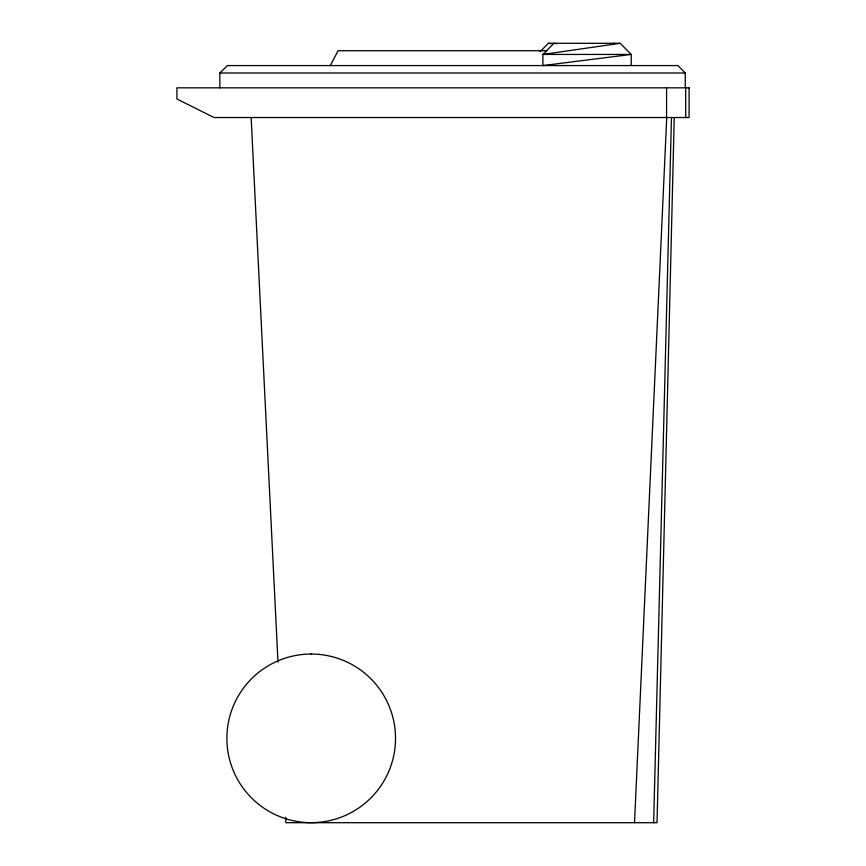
<?xml version="1.0" encoding="UTF-8"?>
<svg xmlns="http://www.w3.org/2000/svg" width="866" height="866" viewBox="0 0 866 866"><rect width="100%" height="100%" fill="white"/><g stroke="black" fill="none" stroke-linecap="round" stroke-linejoin="round"><path stroke-width="1.3" d="M674.246 117.527L657.034 822.7L285.888 822.7L285.628 817.298M653.657 822.7L671.464 117.527M634.518 822.7L666.733 117.527M330.26 65.567L338.108 50.726L546.911 50.726M540.103 51.646L548.394 43.3L620.175 43.3L631.227 54.439L631.227 65.567M219.845 87.834L219.845 72.993L227.357 65.567L677.872 65.567L685.287 72.993L685.287 87.834M611.937 43.679L614.611 43.3M620.175 43.3L542.906 54.439L542.906 65.567L631.227 54.439L542.906 54.439L553.959 43.3L556.622 43.679M219.845 72.993L685.287 72.993M548.394 43.3L551.057 43.679M251.14 117.527L277.975 661.938M685.71 87.834L685.71 117.527M666.571 87.834L666.571 117.527M689.087 87.834L176.913 87.834L176.913 98.973L214.021 117.527L689.087 117.527L689.087 87.834M311.197 654.036A84.294 84.294 0 0 0 226.881 738.352A84.294 84.294 0 0 0 311.197 822.668A84.294 84.294 0 0 0 395.513 738.352A84.294 84.294 0 0 0 311.197 654.036"/></g></svg>
